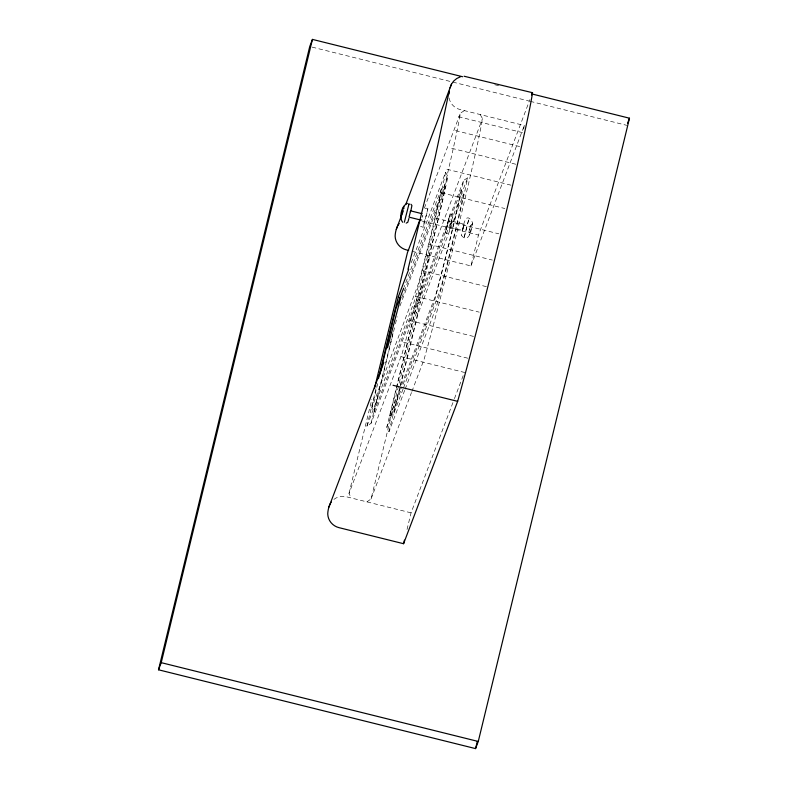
<?xml version="1.0" encoding="UTF-8"?>
<svg xmlns="http://www.w3.org/2000/svg" width="788" height="788" viewBox="0 0 788 788"><rect width="100%" height="100%" fill="white"/><g stroke="black" fill="none" stroke-linecap="round" stroke-linejoin="round"><path stroke-width="0.59" stroke-dasharray="3.94 2.96" d="M420.546 226.294L423.235 227.358C422.132 223.851 432.336 204.358 424.505 208.8M427.953 208.465L423.235 227.358M445.299 232.844L450.017 213.952L452.223 214.543L452.893 215.666L450.923 224.629L448.648 232.677L447.525 233.346L445.299 232.844L450.017 213.952M450.066 227.269L451.603 221.034L464.211 224.166L463.669 226.668L462.635 230.46L450.027 227.328L451.603 221.034M472.209 224.107L472.475 223.339L469.678 234.381L468.939 232.027L469.678 228.707L470.475 225.792L472.268 224.009M470.515 225.732L468.939 232.027M464.418 110.615L460.438 113.117L459.227 119.924A148.243 3.851 -76 0 1 405.682 340.633L402.038 353.851L349.005 493.436L351.162 497.957M480.178 114.536L482.502 118.604L481.291 125.41A148.243 3.851 -76 0 1 427.746 346.119L424.102 359.338L411.927 391.37M523.665 129.133L524.306 125.509L459.69 109.443C453.691 107.877 449.101 102.282 448.855 96.077M421.738 219.763L421.649 220.276L421.915 219.478M441.339 189.051L440.778 191.779A73.205 1.901 -76 0 1 418.517 283.532L371.887 407.573L374.044 412.085L419.876 291.422L421.363 285.877A76.466 1.99 -76 0 0 444.609 190.036L445.338 186.49L441.339 189.051L404.096 287.078M445.575 172.326L444.186 179.122A89.517 2.325 -76 0 1 416.97 291.314L414.124 301.952L366.913 426.239L371.059 423.284L417.926 299.913L420.428 290.545A86.256 2.236 -76 0 0 446.658 182.432L447.88 176.453L445.575 172.326L410.912 263.566M403.486 387.962L440.591 289.019A73.205 1.901 -76 0 0 462.842 197.266L463.403 194.537L461.098 190.41L460.379 193.956A76.466 1.99 -76 0 1 437.123 289.797L435.636 295.342L401.151 386.13M405.15 389.144L436.188 307.438L439.034 296.8A89.517 2.325 -76 0 0 466.25 184.609L467.639 177.812L463.639 180.373L462.418 186.352A86.256 2.236 -76 0 1 436.188 294.466L433.686 303.823L402.441 386.081M422.87 215.705L422.486 217.301M463.177 227.959L462.635 230.46M349.005 493.436L371.847 399.289M366.913 426.239L376.723 385.805M371.887 407.573L377.945 382.584M371.059 423.284L391.794 337.816M392.079 336.634L393.232 331.886M374.044 412.085L395.162 325.04M395.448 323.848L397.191 316.687M404.717 390.296L388.976 431.726L386.819 427.204L416.773 303.754L463.639 180.373M403.052 389.105L393.951 413.06L389.804 416.005L396.462 388.582M396.748 387.391L415.266 311.073L461.098 190.41M366.932 501.877L371.079 498.922L429.48 258.188L482.502 118.604M388.976 431.726L399.94 386.534M400.235 385.342L420.428 302.099L467.639 177.812M393.951 413.06L400.304 386.878M400.59 385.687L417.916 314.294L463.403 194.537M407.032 529.467L411.06 512.84L453.996 399.811M412.213 251.333L470.968 265.94L478.454 235.07L529.91 99.603M463.374 227.141L464.211 224.166M422.604 216.148L422.792 215.4M424.368 208.081L460.438 113.117M401.88 297.529L447.88 176.453M399.93 306.02L445.338 186.49M389.804 416.005L400.718 387.272M386.819 427.204L402.008 387.223M371.079 498.922L411.494 392.513M470.968 265.94L524.306 125.509M454.43 398.669L464.408 372.419L399.782 356.353M416.773 303.754L420.428 302.099M494.795 84.73L500.754 86.207M312.117 47.122L451.563 81.785M452.755 82.08L529.034 101.041M530.225 101.337L626.775 125.341M458.389 116.703L523.015 132.758M455.562 130.601L520.178 146.667M451.701 148.311L516.327 164.377M446.944 169.253L511.57 185.318M441.447 192.755L504.891 208.524M435.37 218.049L498.824 233.819M422.053 221.054L478.454 235.07M428.928 244.319L492.382 260.089M422.329 270.717L486.954 286.783M415.778 296.386L479.222 312.156M409.484 320.499L474.11 336.565M403.663 342.268L468.289 358.333M411.06 512.84L346.434 496.785A14.617 14.283 20.8 0 0 333.866 499.415M426.83 254.967L429.48 258.188M415.266 311.073L417.916 314.294M461.384 235.415C469.205 244.654 471.894 228.165 472.613 222.718C464.89 208.347 462.625 229.741 461.384 235.415M464.26 237.089L468.929 218.65L464.26 237.089M469.697 234.125L469.589 234.913L469.717 234.233"/><path stroke-width="1.18" d="M404.362 222.196L409.041 203.767L408.657 204.772M422.082 213.696L410.617 210.849L409.041 217.143L420.506 219.99M448.845 94.117L449.199 91.162L434.996 158.083L407.987 269.378M410.952 210.297L411.917 205.481L410.932 204.23M531.742 93.91L629.484 118.21L478.267 741.469L475.558 748.6L158.516 669.79L309.733 46.531L312.442 39.4L462.615 76.732M158.516 669.79L161.225 662.659L312.442 39.4M374.458 388.563L407.416 252.702L420.014 219.527M378.457 378.664L398.364 296.613L408.745 269.26M379.964 374.251L395.842 308.807L403.663 288.221M331.255 502.094A14.617 14.283 20.8 0 0 330.241 503.67A27.009 26.388 20.8 0 0 327.749 513.943A14.617 14.283 20.8 0 0 338.948 527.645L403.574 543.71L404.441 540.144M475.558 748.6L477.301 741.419M400.806 297.529L387.519 347.863M408.913 218.473L407.77 222.314L406.214 223.122M410.361 211.647L410.617 210.849M396.275 229.377L403.269 210.967M405.879 204.181L451.465 84.178L453.77 80.977L456.794 78.475L460.32 76.86M328.882 507.147L383.825 362.598M531.654 95.013L532.53 92.708L464.112 76.239M403.574 543.71L457.651 401.348A184.126 4.777 -76 0 0 502.468 227.614A184.126 4.777 -76 0 0 532.53 92.708M627.543 123.302L629.484 118.21M450.017 87.882L451.465 84.178M401.437 216.602L400.777 217.971L403.673 206.397L403.889 208.554M407.435 203.334C401.575 205.52 398.659 217.626 402.698 222.285M408.686 250.456L406.342 249.875A14.617 14.283 20.8 0 1 395.133 236.173A27.009 26.388 20.8 0 1 397.625 225.9A14.617 14.283 20.8 0 1 399.23 223.595M393.025 385.283L457.651 401.348M161.225 662.659L478.267 741.469M398.364 296.613L399.683 298.219"/></g></svg>
